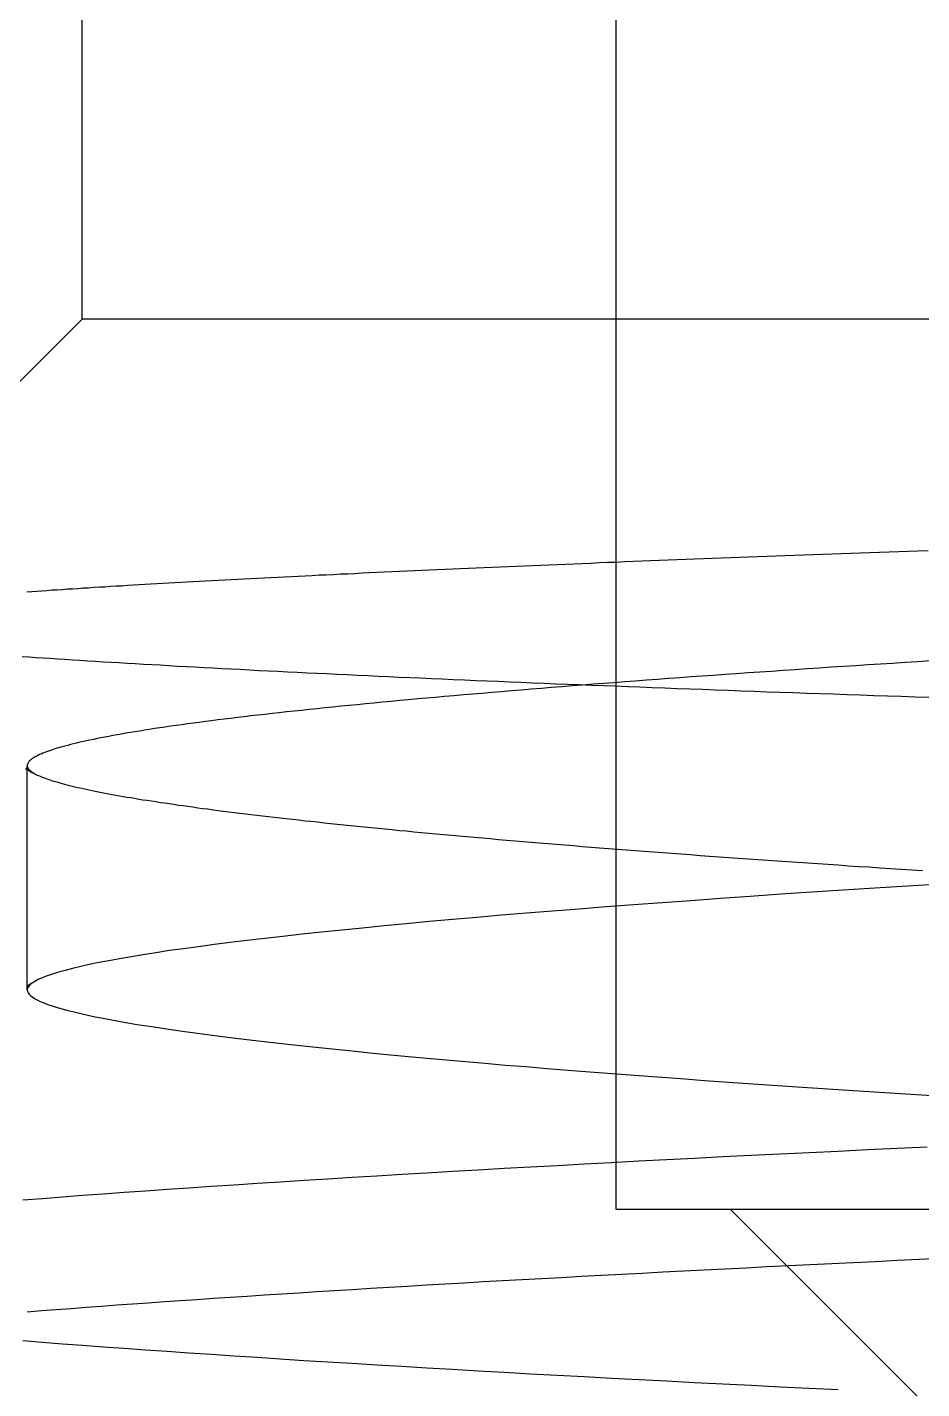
# Model space of a CAD drawing. Header units: millimetres. Extents: x 0 to 36.4, y -3.4 to 62.
# Drawn here: x 29.947 to 30.651, y 59.878 to 60.949 of the extents above; entities that cross this region are included whole.
import ezdxf

# ---------------------------------------------------------------- set-up
doc = ezdxf.new("R2010")
doc.units = ezdxf.units.MM

msp = doc.modelspace()

# ---------------------------------------------------------------- linework, layer by layer
at = {"color": 7, "linetype": 'Continuous'}
for p, q in [((29.9906, 60.7192), (29.9906, 62.0192)), ((30.4106, 60.0192), (30.4106, 62.0192)), ((29.9906, 60.7192), (29.7523, 60.4809)), ((32.7406, 60.7192), (29.9906, 60.7192)), ((30.6103, 60.5355), (30.6028, 60.5352)), ((30.6179, 60.5357), (30.6103, 60.5355)), ((30.6254, 60.536), (30.6179, 60.5357)), ((30.633, 60.5363), (30.6254, 60.536)), ((30.6407, 60.5365), (30.633, 60.5363)), ((30.6483, 60.5368), (30.6407, 60.5365)), ((30.656, 60.537), (30.6483, 60.5368)), ((30.3321, 60.5248), (30.3258, 60.5245)), ((30.3385, 60.5251), (30.3321, 60.5248)), ((30.3449, 60.5253), (30.3385, 60.5251)), ((30.3514, 60.5256), (30.3449, 60.5253)), ((30.3578, 60.5259), (30.3514, 60.5256)), ((30.3643, 60.5261), (30.3578, 60.5259)), ((30.3709, 60.5264), (30.3643, 60.5261)), ((30.3774, 60.5267), (30.3709, 60.5264)), ((30.384, 60.5269), (30.3774, 60.5267)), ((30.3906, 60.5272), (30.384, 60.5269)), ((30.3973, 60.5275), (30.3906, 60.5272)), ((30.404, 60.5278), (30.3973, 60.5275)), ((30.4107, 60.528), (30.404, 60.5278)), ((30.4174, 60.5283), (30.4107, 60.528)), ((30.4242, 60.5286), (30.4174, 60.5283)), ((30.431, 60.5288), (30.4242, 60.5286)), ((30.4378, 60.5291), (30.431, 60.5288)), ((30.4447, 60.5294), (30.4378, 60.5291)), ((30.4516, 60.5296), (30.4447, 60.5294)), ((30.4585, 60.5299), (30.4516, 60.5296)), ((30.4654, 60.5302), (30.4585, 60.5299)), ((30.4724, 60.5304), (30.4654, 60.5302)), ((30.4794, 60.5307), (30.4724, 60.5304)), ((30.4864, 60.531), (30.4794, 60.5307)), ((30.4935, 60.5312), (30.4864, 60.531)), ((30.5006, 60.5315), (30.4935, 60.5312)), ((30.5077, 60.5318), (30.5006, 60.5315)), ((30.5149, 60.532), (30.5077, 60.5318)), ((30.522, 60.5323), (30.5149, 60.532)), ((30.5292, 60.5326), (30.522, 60.5323)), ((30.5365, 60.5328), (30.5292, 60.5326)), ((30.5437, 60.5331), (30.5365, 60.5328)), ((30.551, 60.5334), (30.5437, 60.5331)), ((30.5583, 60.5336), (30.551, 60.5334)), ((30.5657, 60.5339), (30.5583, 60.5336)), ((30.5731, 60.5341), (30.5657, 60.5339)), ((30.5805, 60.5344), (30.5731, 60.5341)), ((30.5879, 60.5347), (30.5805, 60.5344)), ((30.5953, 60.5349), (30.5879, 60.5347)), ((30.6028, 60.5352), (30.5953, 60.5349)), ((30.1029, 60.514), (30.0978, 60.5137)), ((30.1079, 60.5143), (30.1029, 60.514)), ((30.1131, 60.5145), (30.1079, 60.5143)), ((30.1182, 60.5148), (30.1131, 60.5145)), ((30.1234, 60.5151), (30.1182, 60.5148)), ((30.1286, 60.5153), (30.1234, 60.5151)), ((30.1339, 60.5156), (30.1286, 60.5153)), ((30.1391, 60.5159), (30.1339, 60.5156)), ((30.1445, 60.5161), (30.1391, 60.5159)), ((30.1498, 60.5164), (30.1445, 60.5161)), ((30.1552, 60.5167), (30.1498, 60.5164)), ((30.1606, 60.517), (30.1552, 60.5167)), ((30.1661, 60.5172), (30.1606, 60.517)), ((30.1716, 60.5175), (30.1661, 60.5172)), ((30.1771, 60.5178), (30.1716, 60.5175)), ((30.1827, 60.518), (30.1771, 60.5178)), ((30.1883, 60.5183), (30.1827, 60.518)), ((30.1939, 60.5186), (30.1883, 60.5183)), ((30.1996, 60.5188), (30.1939, 60.5186)), ((30.2052, 60.5191), (30.1996, 60.5188)), ((30.211, 60.5194), (30.2052, 60.5191)), ((30.2167, 60.5197), (30.211, 60.5194)), ((30.2225, 60.5199), (30.2167, 60.5197)), ((30.2283, 60.5202), (30.2225, 60.5199)), ((30.2342, 60.5205), (30.2283, 60.5202)), ((30.2401, 60.5207), (30.2342, 60.5205)), ((30.246, 60.521), (30.2401, 60.5207)), ((30.252, 60.5213), (30.246, 60.521)), ((30.2579, 60.5216), (30.252, 60.5213)), ((30.2639, 60.5218), (30.2579, 60.5216)), ((30.27, 60.5221), (30.2639, 60.5218)), ((30.2761, 60.5224), (30.27, 60.5221)), ((30.2822, 60.5226), (30.2761, 60.5224)), ((30.2883, 60.5229), (30.2822, 60.5226)), ((30.2945, 60.5232), (30.2883, 60.5229)), ((30.3007, 60.5234), (30.2945, 60.5232)), ((30.3069, 60.5237), (30.3007, 60.5234)), ((30.3132, 60.524), (30.3069, 60.5237)), ((30.3194, 60.5243), (30.3132, 60.524)), ((30.3258, 60.5245), (30.3194, 60.5243)), ((29.9511, 60.5049), (29.9472, 60.5046)), ((29.955, 60.5052), (29.9511, 60.5049)), ((29.9589, 60.5054), (29.955, 60.5052)), ((29.9628, 60.5057), (29.9589, 60.5054)), ((29.9668, 60.506), (29.9628, 60.5057)), ((29.9708, 60.5062), (29.9668, 60.506)), ((29.9749, 60.5065), (29.9708, 60.5062)), ((29.979, 60.5068), (29.9749, 60.5065)), ((29.9831, 60.507), (29.979, 60.5068)), ((29.9873, 60.5073), (29.9831, 60.507)), ((29.9915, 60.5076), (29.9873, 60.5073)), ((29.9957, 60.5078), (29.9915, 60.5076)), ((30, 60.5081), (29.9957, 60.5078)), ((30.0043, 60.5084), (30, 60.5081)), ((30.0086, 60.5086), (30.0043, 60.5084)), ((30.013, 60.5089), (30.0086, 60.5086)), ((30.0174, 60.5092), (30.013, 60.5089)), ((30.0219, 60.5094), (30.0174, 60.5092)), ((30.0263, 60.5097), (30.0219, 60.5094)), ((30.0309, 60.51), (30.0263, 60.5097)), ((30.0354, 60.5102), (30.0309, 60.51)), ((30.04, 60.5105), (30.0354, 60.5102)), ((30.0446, 60.5108), (30.04, 60.5105)), ((30.0493, 60.511), (30.0446, 60.5108)), ((30.054, 60.5113), (30.0493, 60.511)), ((30.0587, 60.5116), (30.054, 60.5113)), ((30.0635, 60.5118), (30.0587, 60.5116)), ((30.0683, 60.5121), (30.0635, 60.5118)), ((30.0731, 60.5124), (30.0683, 60.5121)), ((30.078, 60.5126), (30.0731, 60.5124)), ((30.0829, 60.5129), (30.078, 60.5126)), ((30.0878, 60.5132), (30.0829, 60.5129)), ((30.0928, 60.5134), (30.0878, 60.5132)), ((30.0978, 60.5137), (30.0928, 60.5134)), ((29.9435, 60.4541), (29.9489, 60.4537)), ((29.9489, 60.4537), (29.9544, 60.4533)), ((29.9544, 60.4533), (29.96, 60.4529)), ((29.96, 60.4529), (29.9656, 60.4526)), ((29.9656, 60.4526), (29.9713, 60.4522)), ((29.9713, 60.4522), (29.9771, 60.4518)), ((29.9771, 60.4518), (29.983, 60.4514)), ((29.983, 60.4514), (29.9889, 60.4511)), ((29.9889, 60.4511), (29.9949, 60.4507)), ((29.9949, 60.4507), (30.001, 60.4503)), ((30.001, 60.4503), (30.0072, 60.4499)), ((30.0072, 60.4499), (30.0134, 60.4495)), ((30.648, 60.4499), (30.6381, 60.4493)), ((30.658, 60.4505), (30.648, 60.4499)), ((30.0134, 60.4495), (30.0197, 60.4492)), ((30.0197, 60.4492), (30.026, 60.4488)), ((30.026, 60.4488), (30.0324, 60.4484)), ((30.0324, 60.4484), (30.0389, 60.448)), ((30.0389, 60.448), (30.0455, 60.4477)), ((30.0455, 60.4477), (30.0521, 60.4473)), ((30.0521, 60.4473), (30.0588, 60.4469)), ((30.0588, 60.4469), (30.0656, 60.4465)), ((30.0656, 60.4465), (30.0724, 60.4461)), ((30.0724, 60.4461), (30.0794, 60.4458)), ((30.0794, 60.4458), (30.0863, 60.4454)), ((30.0863, 60.4454), (30.0934, 60.445)), ((30.0934, 60.445), (30.1005, 60.4446)), ((30.1005, 60.4446), (30.1077, 60.4443)), ((30.1077, 60.4443), (30.1149, 60.4439)), ((30.1149, 60.4439), (30.1222, 60.4435)), ((30.1222, 60.4435), (30.1296, 60.4431)), ((30.1296, 60.4431), (30.1371, 60.4427)), ((30.1371, 60.4427), (30.1446, 60.4424)), ((30.1446, 60.4424), (30.1522, 60.442)), ((30.1522, 60.442), (30.1598, 60.4416)), ((30.1598, 60.4416), (30.1676, 60.4412)), ((30.1676, 60.4412), (30.1754, 60.4409)), ((30.1754, 60.4409), (30.1832, 60.4405)), ((30.1832, 60.4405), (30.1911, 60.4401)), ((30.1911, 60.4401), (30.1991, 60.4397)), ((30.1991, 60.4397), (30.2072, 60.4393)), ((30.2072, 60.4393), (30.2153, 60.439)), ((30.2153, 60.439), (30.2235, 60.4386)), ((30.4873, 60.4391), (30.4783, 60.4385)), ((30.4963, 60.4398), (30.4873, 60.4391)), ((30.5053, 60.4404), (30.4963, 60.4398)), ((30.5144, 60.4411), (30.5053, 60.4404)), ((30.5236, 60.4417), (30.5144, 60.4411)), ((30.5328, 60.4423), (30.5236, 60.4417)), ((30.5421, 60.443), (30.5328, 60.4423)), ((30.5515, 60.4436), (30.5421, 60.443)), ((30.5609, 60.4442), (30.5515, 60.4436)), ((30.5703, 60.4449), (30.5609, 60.4442)), ((30.5799, 60.4455), (30.5703, 60.4449)), ((30.5894, 60.4461), (30.5799, 60.4455)), ((30.5991, 60.4467), (30.5894, 60.4461)), ((30.6087, 60.4474), (30.5991, 60.4467)), ((30.6185, 60.448), (30.6087, 60.4474)), ((30.6283, 60.4486), (30.6185, 60.448)), ((30.6381, 60.4493), (30.6283, 60.4486)), ((30.2235, 60.4386), (30.2317, 60.4382)), ((30.2317, 60.4382), (30.24, 60.4378)), ((30.24, 60.4378), (30.2484, 60.4375)), ((30.2484, 60.4375), (30.2569, 60.4371)), ((30.2569, 60.4371), (30.2654, 60.4367)), ((30.2654, 60.4367), (30.2739, 60.4363)), ((30.2739, 60.4363), (30.2826, 60.436)), ((30.2826, 60.436), (30.2913, 60.4356)), ((30.2913, 60.4356), (30.3, 60.4352)), ((30.3, 60.4352), (30.3089, 60.4348)), ((30.3089, 60.4348), (30.3178, 60.4345)), ((30.3178, 60.4345), (30.3267, 60.4341)), ((30.3267, 60.4341), (30.3357, 60.4337)), ((30.3357, 60.4337), (30.3448, 60.4334)), ((30.3439, 60.4283), (30.3361, 60.4276)), ((30.3519, 60.4289), (30.3439, 60.4283)), ((30.3448, 60.4334), (30.354, 60.433)), ((30.3598, 60.4295), (30.3519, 60.4289)), ((30.354, 60.433), (30.3632, 60.4326)), ((30.3679, 60.4302), (30.3598, 60.4295)), ((30.3632, 60.4326), (30.3725, 60.4322)), ((30.376, 60.4308), (30.3679, 60.4302)), ((30.3725, 60.4322), (30.3818, 60.4319)), ((30.3842, 60.4315), (30.376, 60.4308)), ((30.3818, 60.4319), (30.3912, 60.4315)), ((30.3924, 60.4321), (30.3842, 60.4315)), ((30.3912, 60.4315), (30.4007, 60.4311)), ((30.4007, 60.4327), (30.3924, 60.4321)), ((30.4091, 60.4334), (30.4007, 60.4327)), ((30.4007, 60.4311), (30.4102, 60.4308)), ((30.4175, 60.434), (30.4091, 60.4334)), ((30.4102, 60.4308), (30.4198, 60.4304)), ((30.426, 60.4347), (30.4175, 60.434)), ((30.4198, 60.4304), (30.4294, 60.43)), ((30.4346, 60.4353), (30.426, 60.4347)), ((30.4294, 60.43), (30.4391, 60.4296)), ((30.4432, 60.4359), (30.4346, 60.4353)), ((30.4391, 60.4296), (30.4489, 60.4293)), ((30.4519, 60.4366), (30.4432, 60.4359)), ((30.4489, 60.4293), (30.4587, 60.4289)), ((30.4607, 60.4372), (30.4519, 60.4366)), ((30.4587, 60.4289), (30.4686, 60.4285)), ((30.4695, 60.4379), (30.4607, 60.4372)), ((30.4686, 60.4285), (30.4786, 60.4282)), ((30.4783, 60.4385), (30.4695, 60.4379)), ((30.2269, 60.418), (30.2202, 60.4174)), ((30.2336, 60.4186), (30.2269, 60.418)), ((30.2405, 60.4193), (30.2336, 60.4186)), ((30.2474, 60.4199), (30.2405, 60.4193)), ((30.2544, 60.4206), (30.2474, 60.4199)), ((30.2615, 60.4212), (30.2544, 60.4206)), ((30.2686, 60.4218), (30.2615, 60.4212)), ((30.2758, 60.4225), (30.2686, 60.4218)), ((30.2831, 60.4231), (30.2758, 60.4225)), ((30.2905, 60.4238), (30.2831, 60.4231)), ((30.2979, 60.4244), (30.2905, 60.4238)), ((30.3054, 60.425), (30.2979, 60.4244)), ((30.313, 60.4257), (30.3054, 60.425)), ((30.3206, 60.4263), (30.313, 60.4257)), ((30.3283, 60.427), (30.3206, 60.4263)), ((30.3361, 60.4276), (30.3283, 60.427)), ((30.4786, 60.4282), (30.4886, 60.4278)), ((30.4886, 60.4278), (30.4987, 60.4274)), ((30.4987, 60.4274), (30.5088, 60.4271)), ((30.5088, 60.4271), (30.519, 60.4267)), ((30.519, 60.4267), (30.5293, 60.4263)), ((30.5293, 60.4263), (30.5396, 60.426)), ((30.5396, 60.426), (30.55, 60.4256)), ((30.55, 60.4256), (30.5604, 60.4252)), ((30.5604, 60.4252), (30.5709, 60.4249)), ((30.5709, 60.4249), (30.5815, 60.4245)), ((30.5815, 60.4245), (30.5921, 60.4241)), ((30.5921, 60.4241), (30.6027, 60.4238)), ((30.6027, 60.4238), (30.6134, 60.4234)), ((30.6134, 60.4234), (30.6242, 60.4231)), ((30.6242, 60.4231), (30.6349, 60.4227)), ((30.6349, 60.4227), (30.6458, 60.4223)), ((30.6458, 60.4223), (30.6566, 60.422)), ((30.1234, 60.4072), (30.118, 60.4066)), ((30.1289, 60.4078), (30.1234, 60.4072)), ((30.1344, 60.4085), (30.1289, 60.4078)), ((30.14, 60.4091), (30.1344, 60.4085)), ((30.1457, 60.4097), (30.14, 60.4091)), ((30.1515, 60.4104), (30.1457, 60.4097)), ((30.1573, 60.411), (30.1515, 60.4104)), ((30.1633, 60.4116), (30.1573, 60.411)), ((30.1693, 60.4123), (30.1633, 60.4116)), ((30.1754, 60.4129), (30.1693, 60.4123)), ((30.1815, 60.4135), (30.1754, 60.4129)), ((30.1878, 60.4142), (30.1815, 60.4135)), ((30.1941, 60.4148), (30.1878, 60.4142)), ((30.2005, 60.4154), (30.1941, 60.4148)), ((30.207, 60.4161), (30.2005, 60.4154)), ((30.2135, 60.4167), (30.207, 60.4161)), ((30.2202, 60.4174), (30.2135, 60.4167)), ((30.0437, 60.3967), (30.0397, 60.396)), ((30.0476, 60.3973), (30.0437, 60.3967)), ((30.0517, 60.3979), (30.0476, 60.3973)), ((30.0559, 60.3985), (30.0517, 60.3979)), ((30.0602, 60.3991), (30.0559, 60.3985)), ((30.0645, 60.3997), (30.0602, 60.3991)), ((30.069, 60.4003), (30.0645, 60.3997)), ((30.0735, 60.401), (30.069, 60.4003)), ((30.0781, 60.4016), (30.0735, 60.401)), ((30.0828, 60.4022), (30.0781, 60.4016)), ((30.0876, 60.4028), (30.0828, 60.4022)), ((30.0924, 60.4035), (30.0876, 60.4028)), ((30.0974, 60.4041), (30.0924, 60.4035)), ((30.1024, 60.4047), (30.0974, 60.4041)), ((30.1076, 60.4053), (30.1024, 60.4047)), ((30.1128, 60.406), (30.1076, 60.4053)), ((30.118, 60.4066), (30.1128, 60.406)), ((29.9863, 60.3859), (29.9839, 60.3853)), ((29.9888, 60.3865), (29.9863, 60.3859)), ((29.9914, 60.3871), (29.9888, 60.3865)), ((29.994, 60.3876), (29.9914, 60.3871)), ((29.9968, 60.3882), (29.994, 60.3876)), ((29.9996, 60.3888), (29.9968, 60.3882)), ((30.0025, 60.3894), (29.9996, 60.3888)), ((30.0054, 60.39), (30.0025, 60.3894)), ((30.0085, 60.3906), (30.0054, 60.39)), ((30.0116, 60.3912), (30.0085, 60.3906)), ((30.0149, 60.3918), (30.0116, 60.3912)), ((30.0182, 60.3924), (30.0149, 60.3918)), ((30.0215, 60.393), (30.0182, 60.3924)), ((30.025, 60.3936), (30.0215, 60.393)), ((30.0286, 60.3942), (30.025, 60.3936)), ((30.0322, 60.3948), (30.0286, 60.3942)), ((30.0359, 60.3954), (30.0322, 60.3948)), ((30.0397, 60.396), (30.0359, 60.3954)), ((29.9538, 60.3751), (29.9529, 60.3746)), ((29.9548, 60.3757), (29.9538, 60.3751)), ((29.9559, 60.3762), (29.9548, 60.3757)), ((29.9571, 60.3768), (29.9559, 60.3762)), ((29.9583, 60.3773), (29.9571, 60.3768)), ((29.9596, 60.3779), (29.9583, 60.3773)), ((29.961, 60.3784), (29.9596, 60.3779)), ((29.9625, 60.379), (29.961, 60.3784)), ((29.9641, 60.3796), (29.9625, 60.379)), ((29.9657, 60.3801), (29.9641, 60.3796)), ((29.9674, 60.3807), (29.9657, 60.3801)), ((29.9692, 60.3813), (29.9674, 60.3807)), ((29.971, 60.3818), (29.9692, 60.3813)), ((29.973, 60.3824), (29.971, 60.3818)), ((29.975, 60.383), (29.973, 60.3824)), ((29.9771, 60.3836), (29.975, 60.383)), ((29.9793, 60.3841), (29.9771, 60.3836)), ((29.9815, 60.3847), (29.9793, 60.3841)), ((29.9839, 60.3853), (29.9815, 60.3847)), ((29.9476, 60.3647), (29.946, 60.3657)), ((29.9476, 60.3692), (29.9475, 60.3687)), ((29.9475, 60.3687), (29.9475, 60.3682)), ((29.9475, 60.3682), (29.9475, 60.3677)), ((29.9475, 60.1951), (29.9475, 60.3677)), ((29.9475, 60.3677), (29.9476, 60.3673)), ((29.9478, 60.3697), (29.9476, 60.3692)), ((29.9476, 60.3673), (29.9478, 60.3668)), ((29.948, 60.3646), (29.9476, 60.3648)), ((29.9476, 60.3647), (29.9476, 60.3648)), ((29.9481, 60.3703), (29.9478, 60.3697)), ((29.9478, 60.3668), (29.948, 60.3664)), ((29.948, 60.3664), (29.9483, 60.3659)), ((29.9483, 60.3645), (29.948, 60.3646)), ((29.9484, 60.3708), (29.9481, 60.3703)), ((29.9483, 60.3659), (29.9486, 60.3655)), ((29.9483, 60.3644), (29.9483, 60.3645)), ((29.9488, 60.3713), (29.9484, 60.3708)), ((29.9485, 60.3644), (29.9485, 60.3643)), ((29.9489, 60.364), (29.9485, 60.3643)), ((29.9486, 60.3655), (29.949, 60.365)), ((29.9493, 60.3719), (29.9488, 60.3713)), ((29.949, 60.365), (29.9495, 60.3645)), ((29.9499, 60.3724), (29.9493, 60.3719)), ((29.9495, 60.3645), (29.95, 60.3641)), ((29.9505, 60.3729), (29.9499, 60.3724)), ((29.95, 60.3641), (29.9506, 60.3636)), ((29.9512, 60.3735), (29.9505, 60.3729)), ((29.952, 60.374), (29.9512, 60.3735)), ((29.9529, 60.3746), (29.952, 60.374)), ((29.9492, 60.3639), (29.9489, 60.364)), ((29.9492, 60.364), (29.9492, 60.3639)), ((29.9494, 60.3637), (29.9492, 60.3639)), ((29.9496, 60.3636), (29.9494, 60.3637)), ((29.9499, 60.3634), (29.9496, 60.3636)), ((29.9501, 60.3633), (29.9499, 60.3634)), ((29.9503, 60.3631), (29.9501, 60.3633)), ((29.9505, 60.3631), (29.9503, 60.3631)), ((29.9506, 60.363), (29.9505, 60.3631)), ((29.9506, 60.3636), (29.9512, 60.3632)), ((29.9506, 60.3636), (29.9506, 60.363)), ((29.9509, 60.3629), (29.9511, 60.3628)), ((29.9511, 60.3629), (29.9511, 60.3628)), ((29.9513, 60.3626), (29.9511, 60.3628)), ((29.9512, 60.3632), (29.9519, 60.3627)), ((29.9515, 60.3625), (29.9513, 60.3626)), ((29.9518, 60.3624), (29.9515, 60.3625)), ((29.9521, 60.3622), (29.9518, 60.3624)), ((29.9519, 60.3627), (29.9527, 60.3622)), ((29.9526, 60.3618), (29.9526, 60.362)), ((29.9526, 60.3618), (29.9526, 60.362)), ((29.9527, 60.3618), (29.9526, 60.3618)), ((29.9527, 60.3622), (29.9535, 60.3618)), ((29.9527, 60.3622), (29.9527, 60.3618)), ((29.9532, 60.3615), (29.9531, 60.3615)), ((29.9532, 60.3615), (29.9531, 60.3615)), ((29.9535, 60.3618), (29.9544, 60.3613)), ((29.9544, 60.3613), (29.9554, 60.3608)), ((29.9554, 60.3608), (29.9564, 60.3604)), ((29.9564, 60.3604), (29.9575, 60.3599)), ((29.9575, 60.3599), (29.9586, 60.3594)), ((29.9586, 60.3594), (29.9598, 60.3589)), ((29.9598, 60.3589), (29.961, 60.3585)), ((29.961, 60.3585), (29.9624, 60.358)), ((29.9624, 60.358), (29.9637, 60.3575)), ((29.9637, 60.3575), (29.9652, 60.357)), ((29.9652, 60.357), (29.9666, 60.3565)), ((29.9666, 60.3565), (29.9682, 60.356)), ((29.9682, 60.356), (29.9698, 60.3556)), ((29.9698, 60.3556), (29.9715, 60.3551)), ((29.9715, 60.3551), (29.9732, 60.3546)), ((29.9732, 60.3546), (29.975, 60.3541)), ((29.975, 60.3541), (29.9768, 60.3536)), ((29.9768, 60.3536), (29.9787, 60.3531)), ((29.9787, 60.3531), (29.9807, 60.3526)), ((29.9807, 60.3526), (29.9827, 60.3521)), ((29.9827, 60.3521), (29.9848, 60.3516)), ((29.9848, 60.3516), (29.9869, 60.3511)), ((29.9869, 60.3511), (29.9891, 60.3506)), ((29.9891, 60.3506), (29.9914, 60.3501)), ((29.9914, 60.3501), (29.9937, 60.3496)), ((29.9937, 60.3496), (29.9961, 60.3491)), ((29.9961, 60.3491), (29.9985, 60.3486)), ((29.9985, 60.3486), (30.001, 60.3481)), ((30.001, 60.3481), (30.0035, 60.3476)), ((30.0035, 60.3476), (30.0061, 60.3471)), ((30.0061, 60.3471), (30.0088, 60.3466)), ((30.0088, 60.3466), (30.0115, 60.3461)), ((30.0115, 60.3461), (30.0143, 60.3456)), ((30.0143, 60.3456), (30.0171, 60.345)), ((30.0171, 60.345), (30.02, 60.3445)), ((30.02, 60.3445), (30.023, 60.344)), ((30.023, 60.344), (30.026, 60.3435)), ((30.026, 60.3435), (30.029, 60.343)), ((30.029, 60.343), (30.0321, 60.3425)), ((30.0321, 60.3425), (30.0353, 60.3419)), ((30.0353, 60.3419), (30.0385, 60.3414)), ((30.0385, 60.3414), (30.0418, 60.3409)), ((30.0418, 60.3409), (30.0452, 60.3404)), ((30.0452, 60.3404), (30.0485, 60.3399)), ((30.0485, 60.3399), (30.052, 60.3393)), ((30.052, 60.3393), (30.0555, 60.3388)), ((30.0555, 60.3388), (30.0591, 60.3383)), ((30.0591, 60.3383), (30.0627, 60.3378)), ((30.0627, 60.3378), (30.0664, 60.3372)), ((30.0664, 60.3372), (30.0701, 60.3367)), ((30.0701, 60.3367), (30.0739, 60.3362)), ((30.0739, 60.3362), (30.0777, 60.3357)), ((30.0777, 60.3357), (30.0816, 60.3351)), ((30.0816, 60.3351), (30.0855, 60.3346)), ((30.0855, 60.3346), (30.0896, 60.3341)), ((30.0896, 60.3341), (30.0936, 60.3335)), ((30.0936, 60.3335), (30.0977, 60.333)), ((30.0977, 60.333), (30.1019, 60.3325)), ((30.1019, 60.3325), (30.1061, 60.3319)), ((30.1061, 60.3319), (30.1104, 60.3314)), ((30.1104, 60.3314), (30.1147, 60.3309)), ((30.1147, 60.3309), (30.1191, 60.3303)), ((30.1191, 60.3303), (30.1235, 60.3298)), ((30.1235, 60.3298), (30.128, 60.3293)), ((30.128, 60.3293), (30.1326, 60.3287)), ((30.1326, 60.3287), (30.1372, 60.3282)), ((30.1372, 60.3282), (30.1418, 60.3276)), ((30.1418, 60.3276), (30.1465, 60.3271)), ((30.1465, 60.3271), (30.1513, 60.3266)), ((30.1513, 60.3266), (30.1561, 60.326)), ((30.1561, 60.326), (30.161, 60.3255)), ((30.161, 60.3255), (30.1659, 60.3249)), ((30.1659, 60.3249), (30.1708, 60.3244)), ((30.1708, 60.3244), (30.1759, 60.3239)), ((30.1759, 60.3239), (30.1809, 60.3233)), ((30.1809, 60.3233), (30.1861, 60.3228)), ((30.1861, 60.3228), (30.1912, 60.3222)), ((30.1912, 60.3222), (30.1965, 60.3217)), ((30.1965, 60.3217), (30.2018, 60.3211)), ((30.2018, 60.3211), (30.2071, 60.3206)), ((30.2071, 60.3206), (30.2125, 60.32)), ((30.2125, 60.32), (30.2179, 60.3195)), ((30.2179, 60.3195), (30.2234, 60.319)), ((30.2234, 60.319), (30.229, 60.3184)), ((30.229, 60.3184), (30.2345, 60.3179)), ((30.2345, 60.3179), (30.2402, 60.3173)), ((30.2402, 60.3173), (30.2459, 60.3168)), ((30.2459, 60.3168), (30.2516, 60.3162)), ((30.2516, 60.3162), (30.2574, 60.3157)), ((30.2574, 60.3157), (30.2633, 60.3151)), ((30.2633, 60.3151), (30.2692, 60.3146)), ((30.2692, 60.3146), (30.2751, 60.314)), ((30.2751, 60.314), (30.2811, 60.3135)), ((30.2811, 60.3135), (30.2872, 60.3129)), ((30.2872, 60.3129), (30.2933, 60.3124)), ((30.2933, 60.3124), (30.2994, 60.3119)), ((30.2994, 60.3119), (30.3056, 60.3113)), ((30.3056, 60.3113), (30.3119, 60.3108)), ((30.3119, 60.3108), (30.3182, 60.3102)), ((30.3182, 60.3102), (30.3245, 60.3097)), ((30.3245, 60.3097), (30.3309, 60.3091)), ((30.3309, 60.3091), (30.3374, 60.3086)), ((30.3374, 60.3086), (30.3439, 60.308)), ((30.3439, 60.308), (30.3504, 60.3075)), ((30.3504, 60.3075), (30.357, 60.3069)), ((30.357, 60.3069), (30.3637, 60.3064)), ((30.3637, 60.3064), (30.3704, 60.3058)), ((30.3704, 60.3058), (30.3771, 60.3053)), ((30.3771, 60.3053), (30.3839, 60.3047)), ((30.3839, 60.3047), (30.3908, 60.3042)), ((30.3908, 60.3042), (30.3977, 60.3036)), ((30.3977, 60.3036), (30.4046, 60.3031)), ((30.4046, 60.3031), (30.4116, 60.3026)), ((30.4116, 60.3026), (30.4186, 60.302)), ((30.4186, 60.302), (30.4257, 60.3015)), ((30.4257, 60.3015), (30.4329, 60.3009)), ((30.4329, 60.3009), (30.44, 60.3004)), ((30.44, 60.3004), (30.4473, 60.2998)), ((30.4473, 60.2998), (30.4545, 60.2993)), ((30.4545, 60.2993), (30.4619, 60.2987)), ((30.4619, 60.2987), (30.4692, 60.2982)), ((30.4692, 60.2982), (30.4767, 60.2976)), ((30.4767, 60.2976), (30.4841, 60.2971)), ((30.4841, 60.2971), (30.4916, 60.2966)), ((30.4916, 60.2966), (30.4992, 60.296)), ((30.4992, 60.296), (30.5068, 60.2955)), ((30.5068, 60.2955), (30.5145, 60.2949)), ((30.5145, 60.2949), (30.5222, 60.2944)), ((30.5222, 60.2944), (30.5299, 60.2938)), ((30.5299, 60.2938), (30.5377, 60.2933)), ((30.5377, 60.2933), (30.5455, 60.2928)), ((30.5455, 60.2928), (30.5534, 60.2922)), ((30.5534, 60.2922), (30.5614, 60.2917)), ((30.5614, 60.2917), (30.5693, 60.2912)), ((30.5693, 60.2912), (30.5774, 60.2906)), ((30.5774, 60.2906), (30.5854, 60.2901)), ((30.5854, 60.2901), (30.5935, 60.2895)), ((30.5935, 60.2895), (30.6017, 60.289)), ((30.6017, 60.289), (30.6099, 60.2885)), ((30.6099, 60.2885), (30.6182, 60.2879)), ((30.6182, 60.2879), (30.6265, 60.2874)), ((30.6265, 60.2874), (30.6348, 60.2869)), ((30.6348, 60.2869), (30.6432, 60.2863)), ((30.6432, 60.2863), (30.6516, 60.2858)), ((30.5644, 60.2686), (30.5401, 60.267)), ((30.5892, 60.2702), (30.5644, 60.2686)), ((30.6143, 60.2718), (30.5892, 60.2702)), ((30.6399, 60.2735), (30.6143, 60.2718)), ((30.6658, 60.2751), (30.6399, 60.2735)), ((30.4029, 60.2571), (30.3815, 60.2554)), ((30.4246, 60.2587), (30.4029, 60.2571)), ((30.4468, 60.2604), (30.4246, 60.2587)), ((30.4695, 60.262), (30.4468, 60.2604)), ((30.4926, 60.2637), (30.4695, 60.262)), ((30.5161, 60.2653), (30.4926, 60.2637)), ((30.5401, 60.267), (30.5161, 60.2653)), ((30.282, 60.2471), (30.2636, 60.2455)), ((30.301, 60.2488), (30.282, 60.2471)), ((30.3204, 60.2505), (30.301, 60.2488)), ((30.3403, 60.2521), (30.3204, 60.2505)), ((30.3607, 60.2538), (30.3403, 60.2521)), ((30.3815, 60.2554), (30.3607, 60.2538)), ((30.1635, 60.2356), (30.1486, 60.2339)), ((30.1789, 60.2372), (30.1635, 60.2356)), ((30.1948, 60.2389), (30.1789, 60.2372)), ((30.2112, 60.2405), (30.1948, 60.2389)), ((30.2282, 60.2422), (30.2112, 60.2405)), ((30.2456, 60.2438), (30.2282, 60.2422)), ((30.2636, 60.2455), (30.2456, 60.2438)), ((30.0822, 60.2258), (30.0705, 60.2242)), ((30.0944, 60.2275), (30.0822, 60.2258)), ((30.1072, 60.2291), (30.0944, 60.2275)), ((30.1205, 60.2307), (30.1072, 60.2291)), ((30.1343, 60.2323), (30.1205, 60.2307)), ((30.1486, 60.2339), (30.1343, 60.2323)), ((30.0117, 60.2148), (30.0037, 60.2133)), ((30.0201, 60.2164), (30.0117, 60.2148)), ((30.0291, 60.2179), (30.0201, 60.2164)), ((30.0387, 60.2195), (30.0291, 60.2179)), ((30.0487, 60.2211), (30.0387, 60.2195)), ((30.0594, 60.2227), (30.0487, 60.2211)), ((30.0705, 60.2242), (30.0594, 60.2227)), ((29.9673, 60.2043), (29.9631, 60.2028)), ((29.972, 60.2058), (29.9673, 60.2043)), ((29.9773, 60.2072), (29.972, 60.2058)), ((29.9831, 60.2087), (29.9773, 60.2072)), ((29.9895, 60.2102), (29.9831, 60.2087)), ((29.9963, 60.2118), (29.9895, 60.2102)), ((30.0037, 60.2133), (29.9963, 60.2118)), ((29.9474, 60.1951), (29.9504, 60.1968)), ((29.9475, 60.1918), (29.9475, 60.1951)), ((29.9477, 60.1929), (29.9475, 60.1918)), ((29.9482, 60.194), (29.9477, 60.1929)), ((29.949, 60.1951), (29.9482, 60.194)), ((29.9502, 60.1963), (29.949, 60.1951)), ((29.9516, 60.1974), (29.9502, 60.1963)), ((29.9504, 60.1968), (29.9534, 60.1985)), ((29.9534, 60.1985), (29.9516, 60.1974)), ((29.9561, 60.2), (29.9534, 60.1985)), ((29.9593, 60.2014), (29.9561, 60.2)), ((29.9631, 60.2028), (29.9593, 60.2014)), ((29.9475, 60.1918), (29.9476, 60.1907)), ((29.9476, 60.1907), (29.9481, 60.1896)), ((29.9481, 60.1896), (29.9489, 60.1885)), ((29.9489, 60.1885), (29.95, 60.1874)), ((29.95, 60.1874), (29.9514, 60.1863)), ((29.9514, 60.1863), (29.9532, 60.1851)), ((29.9532, 60.1851), (29.9553, 60.184)), ((29.9553, 60.184), (29.9577, 60.1828)), ((29.9577, 60.1828), (29.9605, 60.1817)), ((29.9605, 60.1817), (29.9636, 60.1805)), ((29.9636, 60.1805), (29.9671, 60.1793)), ((29.9671, 60.1793), (29.9709, 60.1781)), ((29.9709, 60.1781), (29.975, 60.1769)), ((29.975, 60.1769), (29.9795, 60.1757)), ((29.9795, 60.1757), (29.9843, 60.1745)), ((29.9843, 60.1745), (29.9895, 60.1733)), ((29.9895, 60.1733), (29.9951, 60.1721)), ((29.9951, 60.1721), (30.0009, 60.1708)), ((30.0009, 60.1708), (30.0072, 60.1696)), ((30.0072, 60.1696), (30.0138, 60.1683)), ((30.0138, 60.1683), (30.0207, 60.1671)), ((30.0207, 60.1671), (30.028, 60.1658)), ((30.028, 60.1658), (30.0356, 60.1645)), ((30.0356, 60.1645), (30.0436, 60.1633)), ((30.0436, 60.1633), (30.052, 60.162)), ((30.052, 60.162), (30.0607, 60.1607)), ((30.0607, 60.1607), (30.0697, 60.1594)), ((30.0697, 60.1594), (30.0792, 60.1581)), ((30.0792, 60.1581), (30.0889, 60.1568)), ((30.0889, 60.1568), (30.099, 60.1555)), ((30.099, 60.1555), (30.1095, 60.1542)), ((30.1095, 60.1542), (30.1203, 60.1529)), ((30.1203, 60.1529), (30.1315, 60.1515)), ((30.1315, 60.1515), (30.143, 60.1502)), ((30.143, 60.1502), (30.1549, 60.1489)), ((30.1549, 60.1489), (30.1671, 60.1476)), ((30.1671, 60.1476), (30.1796, 60.1462)), ((30.1796, 60.1462), (30.1925, 60.1449)), ((30.1925, 60.1449), (30.2057, 60.1436)), ((30.2057, 60.1436), (30.2193, 60.1422)), ((30.2193, 60.1422), (30.2332, 60.1409)), ((30.2332, 60.1409), (30.2474, 60.1395)), ((30.2474, 60.1395), (30.262, 60.1382)), ((30.262, 60.1382), (30.2769, 60.1369)), ((30.2769, 60.1369), (30.2921, 60.1355)), ((30.2921, 60.1355), (30.3076, 60.1342)), ((30.3076, 60.1342), (30.3235, 60.1328)), ((30.3235, 60.1328), (30.3397, 60.1315)), ((30.3397, 60.1315), (30.3562, 60.1301)), ((30.3562, 60.1301), (30.373, 60.1288)), ((30.373, 60.1288), (30.3901, 60.1274)), ((30.3901, 60.1274), (30.4075, 60.1261)), ((30.4075, 60.1261), (30.4252, 60.1248)), ((30.4252, 60.1248), (30.4432, 60.1234)), ((30.4432, 60.1234), (30.4615, 60.1221)), ((30.4615, 60.1221), (30.4801, 60.1207)), ((30.4801, 60.1207), (30.499, 60.1194)), ((30.499, 60.1194), (30.5181, 60.1181)), ((30.5181, 60.1181), (30.5375, 60.1167)), ((30.5375, 60.1167), (30.5572, 60.1154)), ((30.5572, 60.1154), (30.5772, 60.1141)), ((30.5772, 60.1141), (30.5974, 60.1128)), ((30.5974, 60.1128), (30.6179, 60.1115)), ((30.6179, 60.1115), (30.6386, 60.1102)), ((30.6386, 60.1102), (30.6596, 60.1089)), ((30.5853, 60.0649), (30.5624, 60.0638)), ((30.6085, 60.0661), (30.5853, 60.0649)), ((30.6318, 60.0672), (30.6085, 60.0661)), ((30.6553, 60.0683), (30.6318, 60.0672)), ((30.3644, 60.0536), (30.3434, 60.0525)), ((30.3856, 60.0548), (30.3644, 60.0536)), ((30.407, 60.0559), (30.3856, 60.0548)), ((30.4286, 60.0571), (30.407, 60.0559)), ((30.4504, 60.0582), (30.4286, 60.0571)), ((30.4724, 60.0593), (30.4504, 60.0582)), ((30.4946, 60.0605), (30.4724, 60.0593)), ((30.517, 60.0616), (30.4946, 60.0605)), ((30.5396, 60.0627), (30.517, 60.0616)), ((30.5624, 60.0638), (30.5396, 60.0627)), ((30.1839, 60.0431), (30.1651, 60.0419)), ((30.203, 60.0443), (30.1839, 60.0431)), ((30.2224, 60.0455), (30.203, 60.0443)), ((30.242, 60.0466), (30.2224, 60.0455)), ((30.2618, 60.0478), (30.242, 60.0466)), ((30.2819, 60.049), (30.2618, 60.0478)), ((30.3022, 60.0501), (30.2819, 60.049)), ((30.3227, 60.0513), (30.3022, 60.0501)), ((30.3434, 60.0525), (30.3227, 60.0513)), ((30.0236, 60.0325), (30.0072, 60.0313)), ((30.0404, 60.0336), (30.0236, 60.0325)), ((30.0574, 60.0348), (30.0404, 60.0336)), ((30.0747, 60.036), (30.0574, 60.0348)), ((30.0922, 60.0372), (30.0747, 60.036)), ((30.1101, 60.0384), (30.0922, 60.0372)), ((30.1282, 60.0396), (30.1101, 60.0384)), ((30.1465, 60.0408), (30.1282, 60.0396)), ((30.1651, 60.0419), (30.1465, 60.0408)), ((29.9594, 60.0277), (29.9441, 60.0265)), ((29.9751, 60.0289), (29.9594, 60.0277)), ((29.991, 60.0301), (29.9751, 60.0289)), ((30.0072, 60.0313), (29.991, 60.0301)), ((32.7406, 60.0192), (30.4106, 60.0192)), ((30.6506, 59.8692), (30.5006, 60.0192)), ((30.6318, 59.979), (30.6145, 59.9781)), ((30.6491, 59.9798), (30.6318, 59.979)), ((30.6665, 59.9806), (30.6491, 59.9798)), ((30.4151, 59.9682), (30.3992, 59.9673)), ((30.4312, 59.969), (30.4151, 59.9682)), ((30.4473, 59.9698), (30.4312, 59.969)), ((30.4636, 59.9707), (30.4473, 59.9698)), ((30.4799, 59.9715), (30.4636, 59.9707)), ((30.4964, 59.9724), (30.4799, 59.9715)), ((30.513, 59.9732), (30.4964, 59.9724)), ((30.5296, 59.974), (30.513, 59.9732)), ((30.5464, 59.9749), (30.5296, 59.974)), ((30.5633, 59.9757), (30.5464, 59.9749)), ((30.5803, 59.9765), (30.5633, 59.9757)), ((30.5973, 59.9773), (30.5803, 59.9765)), ((30.6145, 59.9781), (30.5973, 59.9773)), ((30.2321, 59.9579), (30.2177, 59.957)), ((30.2467, 59.9587), (30.2321, 59.9579)), ((30.2614, 59.9596), (30.2467, 59.9587)), ((30.2762, 59.9605), (30.2614, 59.9596)), ((30.2912, 59.9613), (30.2762, 59.9605)), ((30.3062, 59.9622), (30.2912, 59.9613)), ((30.3214, 59.963), (30.3062, 59.9622)), ((30.3367, 59.9639), (30.3214, 59.963)), ((30.3522, 59.9648), (30.3367, 59.9639)), ((30.3678, 59.9656), (30.3522, 59.9648)), ((30.3834, 59.9665), (30.3678, 59.9656)), ((30.3992, 59.9673), (30.3834, 59.9665)), ((30.0681, 59.9474), (30.0553, 59.9465)), ((30.0809, 59.9482), (30.0681, 59.9474)), ((30.094, 59.9491), (30.0809, 59.9482)), ((30.1072, 59.95), (30.094, 59.9491)), ((30.1205, 59.9509), (30.1072, 59.95)), ((30.134, 59.9518), (30.1205, 59.9509)), ((30.1476, 59.9526), (30.134, 59.9518)), ((30.1613, 59.9535), (30.1476, 59.9526)), ((30.1752, 59.9544), (30.1613, 59.9535)), ((30.1892, 59.9552), (30.1752, 59.9544)), ((30.2034, 59.9561), (30.1892, 59.9552)), ((30.2177, 59.957), (30.2034, 59.9561)), ((29.9588, 59.9395), (29.9474, 59.9386)), ((29.9703, 59.9403), (29.9588, 59.9395)), ((29.982, 59.9412), (29.9703, 59.9403)), ((29.9938, 59.9421), (29.982, 59.9412)), ((30.0058, 59.943), (29.9938, 59.9421)), ((30.018, 59.9439), (30.0058, 59.943)), ((30.0303, 59.9447), (30.018, 59.9439)), ((30.0427, 59.9456), (30.0303, 59.9447)), ((30.0553, 59.9465), (30.0427, 59.9456)), ((29.9441, 59.9161), (29.9594, 59.9149)), ((29.9594, 59.9149), (29.9751, 59.9137)), ((29.9751, 59.9137), (29.991, 59.9125)), ((29.991, 59.9125), (30.0072, 59.9113)), ((30.0072, 59.9113), (30.0236, 59.9101)), ((30.0236, 59.9101), (30.0404, 59.9089)), ((30.0404, 59.9089), (30.0574, 59.9077)), ((30.0574, 59.9077), (30.0747, 59.9065)), ((30.0747, 59.9065), (30.0922, 59.9054)), ((30.0922, 59.9054), (30.1101, 59.9042)), ((30.1101, 59.9042), (30.1282, 59.903)), ((30.1282, 59.903), (30.1465, 59.9018)), ((30.1465, 59.9018), (30.1651, 59.9006)), ((30.1651, 59.9006), (30.1839, 59.8994)), ((30.1839, 59.8994), (30.203, 59.8983)), ((30.203, 59.8983), (30.2224, 59.8971)), ((30.2224, 59.8971), (30.242, 59.8959)), ((30.242, 59.8959), (30.2618, 59.8948)), ((30.2618, 59.8948), (30.2819, 59.8936)), ((30.2819, 59.8936), (30.3022, 59.8924)), ((30.3022, 59.8924), (30.3227, 59.8913)), ((30.3227, 59.8913), (30.3434, 59.8901)), ((30.3434, 59.8901), (30.3644, 59.8889)), ((30.3644, 59.8889), (30.3856, 59.8878)), ((30.3856, 59.8878), (30.407, 59.8866)), ((30.407, 59.8866), (30.4286, 59.8855)), ((30.4286, 59.8855), (30.4504, 59.8844)), ((30.4504, 59.8844), (30.4724, 59.8832)), ((30.4724, 59.8832), (30.4946, 59.8821)), ((30.4946, 59.8821), (30.517, 59.881)), ((30.517, 59.881), (30.5396, 59.8798)), ((30.5396, 59.8798), (30.5624, 59.8787)), ((30.5624, 59.8787), (30.5853, 59.8776))]:
    msp.add_line(p, q, dxfattribs=at)

doc.saveas('drawing.dxf')
